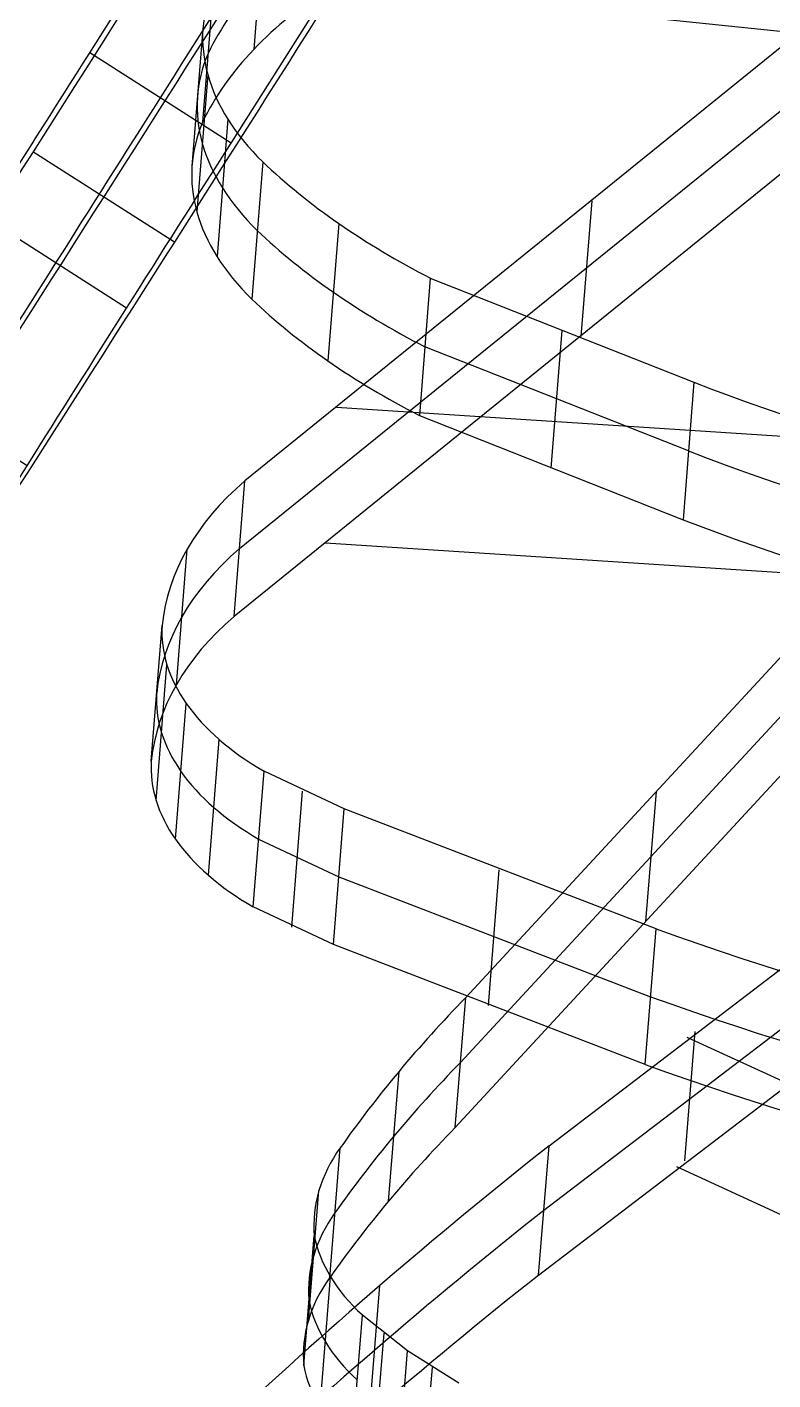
# Model space of a CAD drawing. Extents: x 14 to 133, y -39 to 144.
# Drawn here: x 47.3 to 56.2, y 11.81 to 27.94 of the extents above; entities that cross this region are included whole.
import ezdxf

# ---------------------------------------------------------------- set-up
doc = ezdxf.new("R2010")
doc.units = 0
doc.header["$MEASUREMENT"] = 0
doc.layers.add('LAYER_1', color=255, linetype='CONTINUOUS')

msp = doc.modelspace()

# ---------------------------------------------------------------- linework, layer by layer
at = {"layer": 'LAYER_1', "color": 9}
for p, q in [((48.051, 27.631, 59.986), (50.74, 31.872, 58.274)), ((48.051, 27.631, 59.986), (50.74, 31.872, 58.274)), ((49.737, 26.555, 59.969), (52.426, 30.796, 58.257)), ((49.737, 26.555, 59.969), (52.426, 30.796, 58.257)), ((58.164, 29.213, 64.224), (49.902, 22.529, 74.385)), ((58.164, 29.213, 64.224), (49.902, 22.529, 74.385)), ((50.137, 29.31, 73.752), (50.007, 27.672, 72.612)), ((49.528, 28.444, 75.066), (49.398, 26.806, 73.926)), ((49.528, 28.444, 75.066), (49.398, 26.806, 73.926)), ((49.838, 21.72, 73.801), (58.099, 28.405, 63.639)), ((50.966, 28.441, 71.398), (67.968, 26.677, 71.993)), ((49.401, 27.916, 75.839), (49.271, 26.278, 74.699)), ((49.737, 26.555, 59.969), (48.051, 27.631, 59.986)), ((49.737, 26.555, 59.969), (48.051, 27.631, 59.986)), ((58.035, 27.596, 63.055), (49.773, 20.911, 73.216)), ((58.035, 27.596, 63.055), (49.773, 20.911, 73.216)), ((49.459, 27.374, 76.611), (49.329, 25.736, 75.471)), ((49.459, 27.374, 76.611), (49.329, 25.736, 75.471)), ((49.7, 26.839, 77.352), (49.57, 25.201, 76.212)), ((49.061, 25.375, 67.552), (47.375, 26.451, 67.569)), ((50.114, 26.332, 78.033), (49.984, 24.694, 76.893)), ((50.114, 26.332, 78.033), (49.984, 24.694, 76.893)), ((53.914, 24.249, 68.141), (54.043, 25.867, 69.31)), ((48.492, 24.588, 60.967), (46.806, 25.664, 60.984)), ((51.022, 25.597, 78.986), (50.892, 23.959, 77.846)), ((52.113, 24.945, 79.797), (51.983, 23.307, 78.657)), ((52.113, 24.945, 79.797), (51.983, 23.307, 78.657)), ((52.113, 24.945, 79.797), (55.257, 23.703, 81.223)), ((52.113, 24.945, 79.797), (55.257, 23.703, 81.223)), ((53.68, 24.319, 80.518), (53.55, 22.681, 79.378)), ((55.192, 22.884, 80.653), (52.048, 24.126, 79.227)), ((47.304, 22.708, 62.179), (45.618, 23.784, 62.196)), ((47.304, 22.708, 62.179), (45.618, 23.784, 62.196)), ((55.257, 23.703, 81.223), (55.127, 22.065, 80.083)), ((55.257, 23.703, 81.223), (55.127, 22.065, 80.083)), ((50.993, 23.406, 73.052), (67.768, 22.316, 72.708)), ((51.983, 23.307, 78.657), (55.127, 22.065, 80.083)), ((51.983, 23.307, 78.657), (55.127, 22.065, 80.083)), ((49.773, 20.911, 73.216), (49.902, 22.529, 74.385)), ((49.773, 20.911, 73.216), (49.902, 22.529, 74.385)), ((50.864, 21.788, 71.883), (67.639, 20.698, 71.539)), ((49.085, 20.097, 74.42), (49.214, 21.714, 75.589)), ((57.078, 21.278, 67.406), (52.535, 16.366, 73.9)), ((57.078, 21.278, 67.406), (52.535, 16.366, 73.9)), ((48.785, 19.187, 75.711), (48.914, 20.805, 76.881)), ((48.785, 19.187, 75.711), (48.914, 20.805, 76.881)), ((52.472, 15.591, 73.27), (57.015, 20.504, 66.776)), ((48.843, 18.716, 76.357), (48.972, 20.333, 77.526)), ((49.074, 18.254, 76.97), (49.203, 19.872, 78.139)), ((49.074, 18.254, 76.97), (49.203, 19.872, 78.139)), ((56.952, 19.73, 66.146), (52.409, 14.817, 72.641)), ((56.952, 19.73, 66.146), (52.409, 14.817, 72.641)), ((49.466, 17.825, 77.521), (49.595, 19.442, 78.69)), ((50.001, 17.448, 77.984), (50.13, 19.065, 79.153)), ((50.001, 17.448, 77.984), (50.13, 19.065, 79.153)), ((51.086, 18.617, 79.668), (50.13, 19.065, 79.153)), ((51.086, 18.617, 79.668), (50.13, 19.065, 79.153)), ((50.46, 17.208, 78.264), (50.589, 18.826, 79.433)), ((54.806, 18.822, 70.653), (54.68, 17.273, 69.394)), ((50.957, 16.999, 78.499), (51.086, 18.617, 79.668)), ((50.957, 16.999, 78.499), (51.086, 18.617, 79.668)), ((54.805, 17.186, 81.237), (51.086, 18.617, 79.668)), ((54.805, 17.186, 81.237), (51.086, 18.617, 79.668)), ((50.065, 18.256, 78.568), (51.022, 17.808, 79.084)), ((51.022, 17.808, 79.084), (54.74, 16.377, 80.653)), ((52.806, 16.273, 79.299), (52.935, 17.891, 80.468)), ((50.957, 16.999, 78.499), (50.001, 17.448, 77.984)), ((50.957, 16.999, 78.499), (50.001, 17.448, 77.984)), ((53.531, 14.601, 68.737), (57.067, 17.299, 65.1)), ((53.531, 14.601, 68.737), (57.067, 17.299, 65.1)), ((54.675, 15.568, 80.068), (54.805, 17.186, 81.237)), ((54.675, 15.568, 80.068), (54.805, 17.186, 81.237)), ((54.675, 15.568, 80.068), (50.957, 16.999, 78.499)), ((54.675, 15.568, 80.068), (50.957, 16.999, 78.499)), ((57.004, 16.527, 64.467), (53.468, 13.83, 68.104)), ((52.409, 14.817, 72.641), (52.535, 16.366, 73.9)), ((52.409, 14.817, 72.641), (52.535, 16.366, 73.9)), ((55.147, 14.421, 65.637), (55.272, 15.964, 66.904)), ((66.949, 10.479, 72.431), (55.178, 15.892, 67.001)), ((53.405, 13.058, 67.471), (56.942, 15.756, 63.834)), ((53.405, 13.058, 67.471), (56.942, 15.756, 63.834)), ((51.615, 13.939, 73.8), (51.74, 15.487, 75.059)), ((50.913, 13.026, 74.992), (51.039, 14.575, 76.251)), ((50.913, 13.026, 74.992), (51.039, 14.575, 76.251)), ((53.405, 13.058, 67.471), (53.531, 14.601, 68.737)), ((53.405, 13.058, 67.471), (53.531, 14.601, 68.737)), ((66.823, 8.936, 71.164), (55.053, 14.349, 65.734)), ((50.659, 12.518, 75.642), (50.785, 14.067, 76.901)), ((50.604, 11.978, 76.312), (50.729, 13.526, 77.572)), ((50.604, 11.978, 76.312), (50.729, 13.526, 77.572)), ((50.798, 11.487, 76.896), (50.924, 13.036, 78.155)), ((51.387, 11.392, 69.702), (51.513, 12.935, 70.968)), ((51.178, 11.033, 77.416), (51.303, 12.582, 78.675)), ((51.178, 11.033, 77.416), (51.303, 12.582, 78.675)), ((51.841, 12.155, 79.146), (51.303, 12.582, 78.675)), ((51.841, 12.155, 79.146), (51.303, 12.582, 78.675)), ((51.436, 10.815, 77.658), (51.562, 12.364, 78.918)), ((51.715, 10.607, 77.887), (51.841, 12.155, 79.146)), ((51.715, 10.607, 77.887), (51.841, 12.155, 79.146)), ((52.453, 11.771, 79.558), (51.841, 12.155, 79.146)), ((52.453, 11.771, 79.558), (51.841, 12.155, 79.146)), ((52.012, 10.409, 78.1), (52.138, 11.957, 79.36))]:
    msp.add_line(p, q, dxfattribs=at)
at = {"layer": 'LAYER_1', "color": 9, "extrusion": (0.842902, -0.537999, -0.008566)}
for centre, radius, start, end in [((80.574, 144.156, 26.123), 89.643, 249.47505, 252.86621), ((42.645, 36.298, 25.123), 31.906, 74.0078, 87.448), ((42.645, 36.298, 25.123), 31.906, 74.0078, 87.448), ((42.645, 36.298, 26.123), 31.905, 74.0078, 87.448), ((42.645, 36.298, 27.123), 31.906, 74.0078, 87.448), ((42.645, 36.298, 27.123), 31.906, 74.0078, 87.448), ((58.592, 85.459, 25.123), 26.964, 238.7207, 249.4887), ((58.592, 85.459, 25.123), 26.964, 238.7207, 249.4887), ((58.592, 85.459, 26.123), 26.965, 238.7208, 249.4887), ((58.592, 85.459, 27.123), 26.964, 238.7207, 249.4887), ((58.592, 85.459, 27.123), 26.964, 238.7207, 249.4887), ((51.252, 73.141, 27.123), 12.626, 224.0479, 238.1665), ((51.252, 73.141, 27.123), 12.626, 224.0479, 238.1665)]:
    msp.add_arc(centre, radius, start, end, dxfattribs=at)
at = {"layer": 'LAYER_1', "color": 9, "extrusion": (0.065009, 0.819014, 0.570079)}
for centre, radius, start, end in [((-54.706, 44.939, 68.309), 7.764, 322.6619, 347.6205), ((-51.847, 44.176, 69.309), 4.81, 349.2067, 11.7528), ((-51.847, 44.176, 69.309), 4.81, 349.2067, 11.7528), ((-54.706, 44.94, 67.309), 7.765, 322.6623, 347.6201), ((-54.706, 44.94, 67.309), 7.765, 322.6623, 347.6201), ((-51.847, 44.176, 68.309), 4.81, 349.2066, 11.7528), ((-51.847, 44.176, 69.309), 4.81, 11.7529, 34.299), ((-51.847, 44.176, 69.309), 4.81, 11.7529, 34.299), ((-51.847, 44.176, 67.309), 4.81, 349.2067, 11.7528), ((-51.847, 44.176, 67.309), 4.81, 349.2067, 11.7528), ((-51.847, 44.176, 68.309), 4.81, 11.7528, 34.299), ((-55.426, 41.594, 69.309), 9.222, 35.02, 53.775), ((-55.426, 41.594, 69.309), 9.222, 35.02, 53.775), ((-51.847, 44.176, 67.309), 4.81, 11.7529, 34.299), ((-51.847, 44.176, 67.309), 4.81, 11.7529, 34.299), ((-55.426, 41.594, 68.309), 9.222, 35.0198, 53.7751), ((-55.426, 41.594, 67.309), 9.222, 35.02, 53.775), ((-55.426, 41.594, 67.309), 9.222, 35.02, 53.775), ((-64.36, 29.182, 69.309), 24.298, 62.6804, 80.2807), ((-64.36, 29.182, 69.309), 24.298, 62.6804, 80.2807), ((-64.36, 29.182, 68.309), 24.298, 62.6802, 80.2809), ((-64.36, 29.182, 67.309), 24.298, 62.6804, 80.2807), ((-64.36, 29.182, 67.309), 24.298, 62.6804, 80.2807)]:
    msp.add_arc(centre, radius, start, end, dxfattribs=at)
at = {"layer": 'LAYER_1', "color": 9, "extrusion": (0.064539, 0.808802, 0.584529)}
for centre, radius, start, end in [((-53.412, 48.067, 64.923), 6.308, 329.9342, 359.2272), ((-53.412, 48.067, 64.923), 6.308, 329.9342, 359.2272), ((-53.412, 48.067, 63.923), 6.308, 329.9339, 359.2275), ((-53.412, 48.067, 62.923), 6.308, 329.9342, 359.2272), ((-53.412, 48.067, 62.923), 6.308, 329.9342, 359.2272), ((-50.758, 47.946, 64.923), 3.654, 0.5628, 25.7455), ((-50.758, 47.946, 64.923), 3.654, 0.5628, 25.7455), ((-50.758, 47.946, 63.923), 3.654, 0.5625, 25.7459), ((-50.758, 47.946, 64.923), 3.654, 25.7462, 50.9289), ((-50.758, 47.946, 64.923), 3.654, 25.7462, 50.9289), ((-50.758, 47.946, 62.923), 3.654, 0.5628, 25.7455), ((-50.758, 47.946, 62.923), 3.654, 0.5628, 25.7455), ((-50.758, 47.946, 63.923), 3.654, 25.7459, 50.9293), ((-50.758, 47.946, 62.923), 3.654, 25.7462, 50.9289), ((-50.758, 47.946, 62.923), 3.654, 25.7462, 50.9289), ((-64.442, 29.425, 64.923), 26.409, 64.9592, 84.8365), ((-64.442, 29.425, 64.923), 26.409, 64.9592, 84.8365), ((-64.442, 29.425, 63.923), 26.409, 64.9591, 84.8366), ((-64.442, 29.425, 62.923), 26.409, 64.9592, 84.8365), ((-64.442, 29.425, 62.923), 26.409, 64.9592, 84.8365)]:
    msp.add_arc(centre, radius, start, end, dxfattribs=at)
at = {"layer": 'LAYER_1', "color": 9, "extrusion": (0.062894, 0.774274, 0.629717)}
for centre, radius, start, end in [((-74.456, 56.683, 62.512), 26.418, 332.4337, 339.6232), ((-74.456, 56.683, 62.512), 26.418, 332.4337, 339.6232), ((-74.465, 56.687, 61.512), 26.428, 332.435, 339.6219), ((-74.456, 56.683, 60.512), 26.418, 332.4337, 339.6232), ((-74.456, 56.683, 60.512), 26.418, 332.4337, 339.6232), ((-53.147, 48.803, 62.512), 3.699, 339.1179, 5.9113), ((-53.147, 48.803, 62.512), 3.699, 339.1179, 5.9113), ((-53.147, 48.803, 61.512), 3.699, 339.1176, 5.9116), ((-52.538, 48.64, 62.512), 3.118, 10.0377, 39.0416), ((-52.538, 48.64, 62.512), 3.118, 10.0377, 39.0416), ((-53.147, 48.803, 60.512), 3.699, 339.1179, 5.9113), ((-53.147, 48.803, 60.512), 3.699, 339.1179, 5.9113), ((-52.538, 48.64, 61.512), 3.118, 10.0375, 39.0418), ((-52.538, 48.64, 60.512), 3.118, 10.0377, 39.0416), ((-52.538, 48.64, 60.512), 3.118, 10.0377, 39.0416)]:
    msp.add_arc(centre, radius, start, end, dxfattribs=at)
at = {"layer": 'LAYER_1', "color": 9, "extrusion": (0.062757, 0.771476, 0.633156)}
for centre, radius, start, end in [((-126.66, 91.794, 58.145), 90.023, 325.83722, 330.21461), ((-126.66, 91.794, 58.145), 90.023, 325.83722, 330.21461), ((-126.754, 91.853, 57.145), 90.134, 325.83992, 330.21192), ((-126.66, 91.794, 56.145), 90.023, 325.83722, 330.21461), ((-126.66, 91.794, 56.145), 90.023, 325.83722, 330.21461)]:
    msp.add_arc(centre, radius, start, end, dxfattribs=at)

doc.saveas('drawing.dxf')
